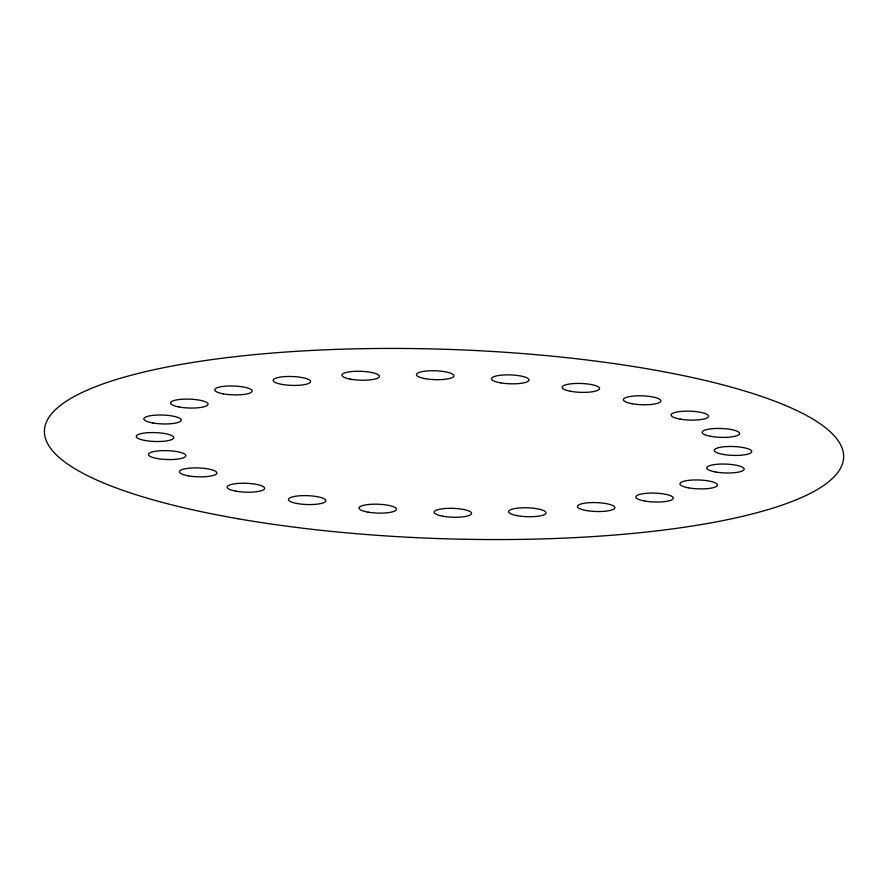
<?xml version="1.0" encoding="UTF-8"?>
<svg xmlns="http://www.w3.org/2000/svg" width="888" height="888" viewBox="0 0 888 888"><rect width="100%" height="100%" fill="white"/><g stroke="black" fill="none" stroke-linecap="round" stroke-linejoin="round"><path stroke-width="1.33" d="M238.295 518.792A399.866 94.705 1.9 0 0 843.6 458.13A399.866 94.705 1.9 0 0 250.105 355.078A399.866 94.705 1.9 0 0 238.295 518.792M282.218 384.449A18.748 4.44 1.9 0 0 310.589 381.607A18.748 4.44 1.9 0 0 282.773 376.778A18.748 4.44 1.9 0 0 282.218 384.449M223.388 393.872A18.748 4.44 1.9 0 0 252.125 391.208A18.748 4.44 1.9 0 0 224.708 386.236A18.748 4.44 1.9 0 0 223.388 393.872M178.91 406.948A18.748 4.44 1.9 0 0 208.003 404.451A18.748 4.44 1.9 0 0 181.008 399.334A18.748 4.44 1.9 0 0 178.91 406.948M152.925 422.988A18.748 4.44 1.9 0 0 181.296 420.135A18.748 4.44 1.9 0 0 153.48 415.307A18.748 4.44 1.9 0 0 152.925 422.988M144.988 440.481A18.748 4.44 1.9 0 0 173.726 437.817A18.748 4.44 1.9 0 0 146.309 432.833A18.748 4.44 1.9 0 0 144.988 440.481M156.743 458.452A18.748 4.44 1.9 0 0 185.836 455.955A18.748 4.44 1.9 0 0 158.841 450.849A18.748 4.44 1.9 0 0 156.743 458.452M188.5 475.879A18.748 4.44 1.9 0 0 216.872 473.038A18.748 4.44 1.9 0 0 189.055 468.209A18.748 4.44 1.9 0 0 188.5 475.879M235.875 491.164A18.748 4.44 1.9 0 0 264.613 488.489A18.748 4.44 1.9 0 0 237.196 483.516A18.748 4.44 1.9 0 0 235.875 491.164M296.759 503.463A18.748 4.44 1.9 0 0 325.841 500.965A18.748 4.44 1.9 0 0 298.845 495.859A18.748 4.44 1.9 0 0 296.759 503.463M368.087 512.154A18.748 4.44 1.9 0 0 396.459 509.312A18.748 4.44 1.9 0 0 368.642 504.484A18.748 4.44 1.9 0 0 368.087 512.154M442.812 516.228A18.748 4.44 1.9 0 0 471.55 513.564A18.748 4.44 1.9 0 0 444.133 508.591A18.748 4.44 1.9 0 0 442.812 516.228M516.927 515.617A18.748 4.44 1.9 0 0 546.02 513.12A18.748 4.44 1.9 0 0 519.025 508.003A18.748 4.44 1.9 0 0 516.927 515.617M586.502 510.556A18.748 4.44 1.9 0 0 614.873 507.714A18.748 4.44 1.9 0 0 587.057 502.886A18.748 4.44 1.9 0 0 586.502 510.556M644.566 500.999A18.748 4.44 1.9 0 0 673.315 498.335A18.748 4.44 1.9 0 0 645.898 493.351A18.748 4.44 1.9 0 0 644.566 500.999M688.289 487.79A18.748 4.44 1.9 0 0 717.382 485.292A18.748 4.44 1.9 0 0 690.387 480.175A18.748 4.44 1.9 0 0 688.289 487.79M715.784 472.028A18.748 4.44 1.9 0 0 744.166 469.186A18.748 4.44 1.9 0 0 716.339 464.357A18.748 4.44 1.9 0 0 715.784 472.028M722.976 454.39A18.748 4.44 1.9 0 0 751.714 451.726A18.748 4.44 1.9 0 0 724.297 446.753A18.748 4.44 1.9 0 0 722.976 454.39M710.467 436.286A18.748 4.44 1.9 0 0 739.56 433.788A18.748 4.44 1.9 0 0 712.565 428.671A18.748 4.44 1.9 0 0 710.467 436.286M680.219 419.136A18.748 4.44 1.9 0 0 708.591 416.294A18.748 4.44 1.9 0 0 680.774 411.455A18.748 4.44 1.9 0 0 680.219 419.136M632.09 403.718A18.748 4.44 1.9 0 0 660.827 401.043A18.748 4.44 1.9 0 0 633.41 396.07A18.748 4.44 1.9 0 0 632.09 403.718M570.451 391.275A18.748 4.44 1.9 0 0 599.544 388.778A18.748 4.44 1.9 0 0 572.549 383.66A18.748 4.44 1.9 0 0 570.451 391.275M500.621 382.861A18.748 4.44 1.9 0 0 529.004 380.02A18.748 4.44 1.9 0 0 501.176 375.18A18.748 4.44 1.9 0 0 500.621 382.861M425.152 378.643A18.748 4.44 1.9 0 0 453.89 375.979A18.748 4.44 1.9 0 0 426.473 371.006A18.748 4.44 1.9 0 0 425.152 378.643M350.283 379.121A18.748 4.44 1.9 0 0 379.365 376.623A18.748 4.44 1.9 0 0 352.381 371.506A18.748 4.44 1.9 0 0 350.283 379.121"/></g></svg>
